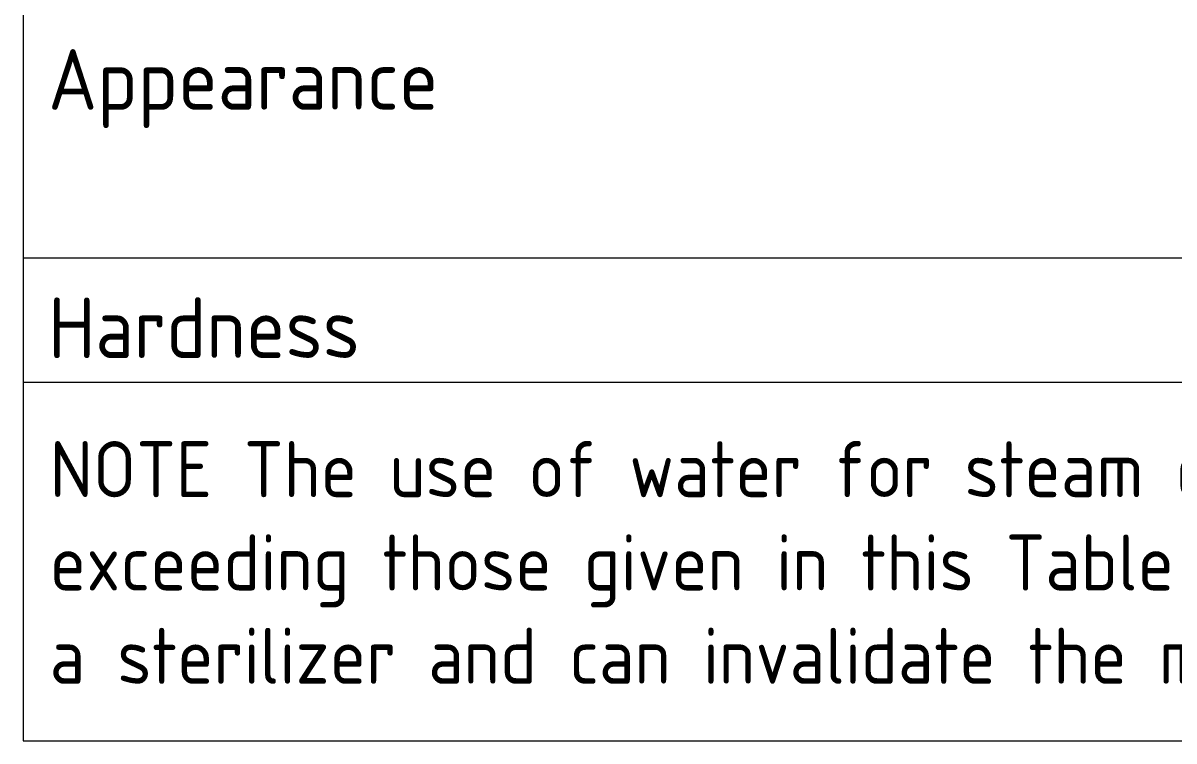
# Model space of a CAD drawing. Header units: millimetres. Extents: x 0 to 5860, y 0 to 4120.
# Drawn here: x 4239 to 4896, y 2261 to 2672 of the extents above; entities that cross this region are included whole.
import ezdxf

# ---------------------------------------------------------------- set-up
doc = ezdxf.new("R2010")
doc.units = ezdxf.units.MM
doc.layers.add('D', color=3, linetype='Continuous', lineweight=13)
doc.styles.add('STU25', font='isocp2.shx')

msp = doc.modelspace()

# ---------------------------------------------------------------- linework, layer by layer
at = {"layer": 'D', "color": 11}
for p, q in [((4238.738, 3671.143), (4238.738, 2261.435)), ((4238.738, 2537.592), (5708.706, 2537.592)), ((4238.738, 2466.606), (5708.706, 2466.606)), ((4238.738, 2261.435), (5708.706, 2261.435))]:
    msp.add_line(p, q, dxfattribs=at)

# ---------------------------------------------------------------- texts
at = {"layer": 'D', "color": 11, "attachment_point": 1, "style": 'STU25'}
for s, insert, char_height in [('Appearance', (4253.131, 2657.014), 34.6667), ('Hardness', (4253.131, 2515.04), 34.6667), ("NOTE The use of water for steam generation with contaminants at levels \\Pexceeding those given in this Table can greatly shorten the working life of \\Pa sterilizer and can invalidate the manufactacure's warranty of guarantee.", (4253.985, 2432.812), 32)]:
    msp.add_mtext(s, dxfattribs=dict(at, insert=insert, char_height=char_height))

doc.saveas('drawing.dxf')
